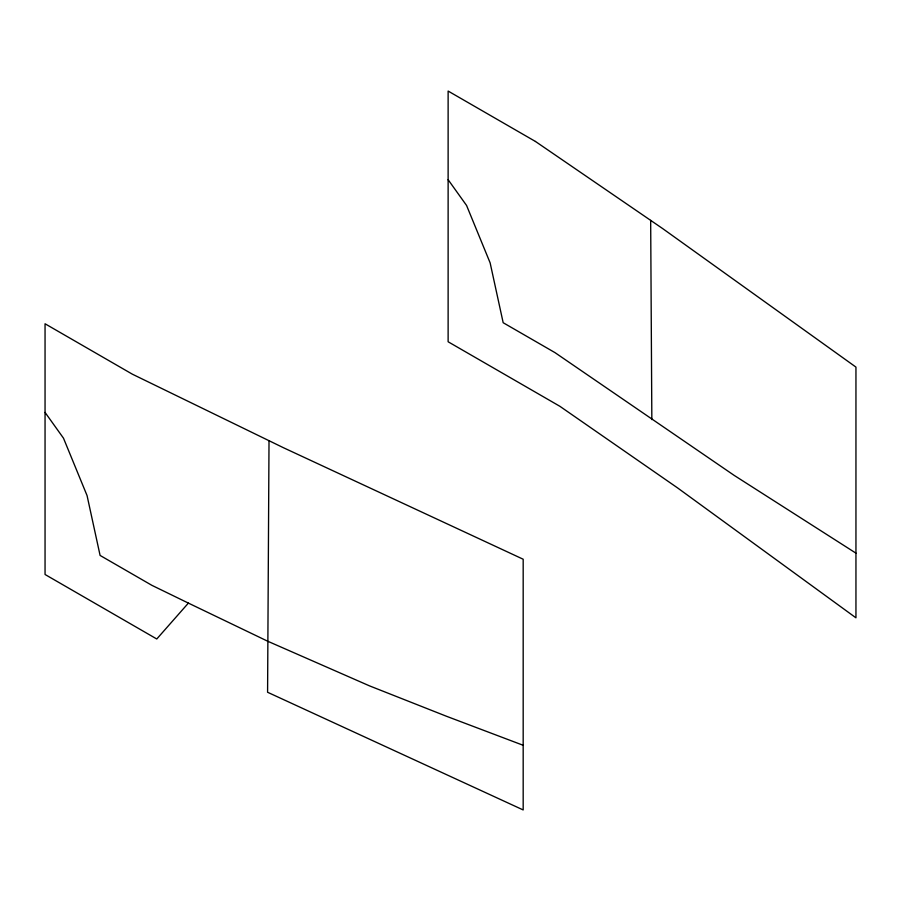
<?xml version="1.0" encoding="UTF-8"?>
<svg xmlns="http://www.w3.org/2000/svg" width="901" height="901" viewBox="0 0 901 901"><rect width="100%" height="100%" fill="white"/><g stroke="black" fill="none" stroke-linecap="round" stroke-linejoin="round"><path stroke-width="1.35" d="M523.177 745.285L446.412 716.239L369.579 685.898L267.856 641.298L188.388 603.096L156.774 638.989L45.05 574.489L45.05 323.774L132.368 374.185L283.297 447.651L523.177 559.228L523.177 809.943L267.586 692.261L269.016 440.713M188.388 603.096L151.886 585.335L100.09 555.433L87.059 495.573L63.498 438.201L45.05 412.41M855.95 553.158L734.18 475.39L554.971 352.618L503.175 322.716L490.133 262.867L466.583 205.484L448.124 179.693M651.84 419.607L650.668 220.362M535.453 141.468L448.124 91.057L448.124 341.772L559.859 406.283L677.563 487.903L855.95 617.816L855.95 367.101L662.697 228.606L535.453 141.468"/></g></svg>
